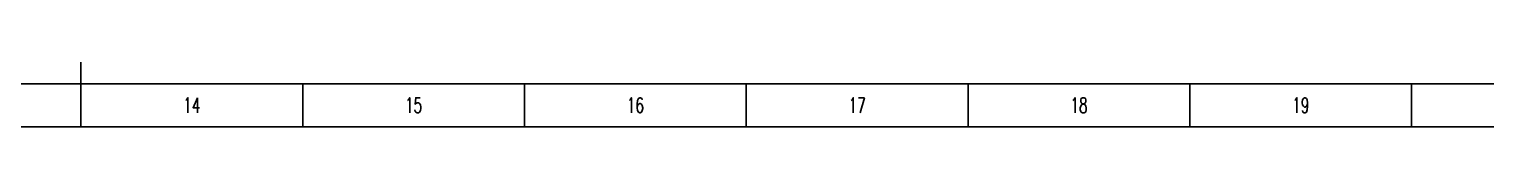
# Model space of a CAD drawing. Header units: millimetres. Extents: x 0 to 1338, y 0 to 841.
# Drawn here: x 657 to 995, y 0 to 15 of the extents above; entities that cross this region are included whole.
import ezdxf
from ezdxf.enums import TextEntityAlignment as Align

# ---------------------------------------------------------------- set-up
doc = ezdxf.new("R2010")
doc.units = ezdxf.units.MM
doc.layers.add('PDM_Title', color=7, linetype='Continuous')
doc.styles.add('HZ', font='TXT.SHX', dxfattribs={"width": 0.667, "bigfont": 'HZTXT.SHX'})

# ---------------------------------------------------------------- blocks, each defined once
blk = doc.blocks.new('FitPDM_DWGFrame')
at = {"layer": 'PDM_Title', "color": 0}
for p, q in [((669, 0), (669, 15)), ((25, 10), (1328, 10))]:
    blk.add_line(p, q, dxfattribs=at)
at = {"layer": 'PDM_Title', "color": 2}
for p, q in [((720.46, 0), (720.46, 10)), ((771.92, 0), (771.92, 10)), ((823.38, 0), (823.38, 10)), ((874.85, 0), (874.85, 10)), ((926.31, 0), (926.31, 10)), ((977.77, 0), (977.77, 10)), ((0, 0), (1338, 0))]:
    blk.add_line(p, q, dxfattribs=at)
at = {"layer": 'PDM_Title', "color": 2, "style": 'HZ', "width": 0.667}
for s, p in [('14', (694.73, 5)), ('15', (746.19, 5)), ('16', (797.65, 5)), ('17', (849.12, 5)), ('18', (900.58, 5)), ('19', (952.04, 5))]:
    blk.add_text(s, height=3.5, dxfattribs=at).set_placement(p, align=Align.MIDDLE_CENTER)

msp = doc.modelspace()

# ---------------------------------------------------------------- block references
at = {"layer": 'PDM_Title'}
msp.add_blockref('FitPDM_DWGFrame', (0, 0), dxfattribs=at)

doc.saveas('drawing.dxf')
